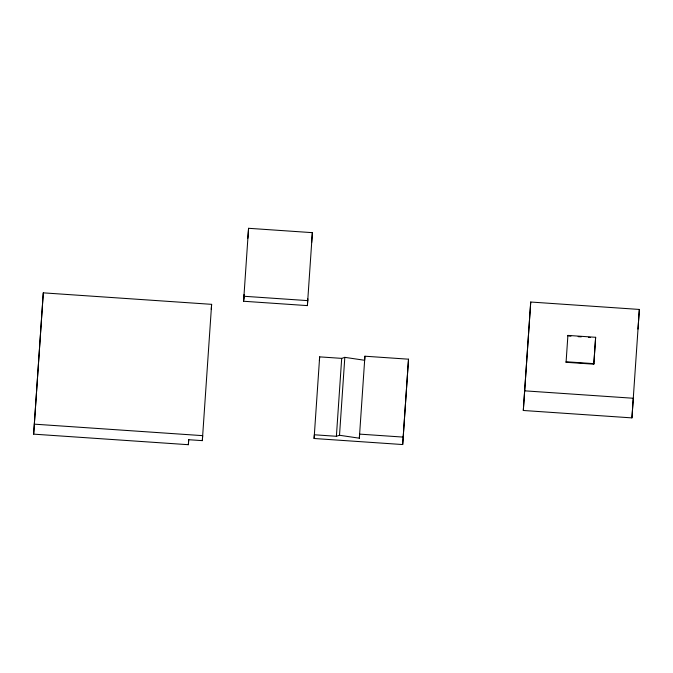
<?xml version="1.0" encoding="UTF-8"?>
<svg xmlns="http://www.w3.org/2000/svg" width="673" height="673" viewBox="0 0 673 673"><rect width="100%" height="100%" fill="white"/><g stroke="black" fill="none" stroke-linecap="round" stroke-linejoin="round"><path stroke-width="1.01" d="M33.65 434.144L43.291 292.848L211.625 304.339L202.329 440.638L188.709 439.713L188.364 444.702L33.65 434.144L43.291 292.848M188.364 444.702L188.718 439.494M243.592 301.252L248.564 228.298L312.365 232.656L307.384 305.609L243.592 301.252L243.937 296.263L307.738 300.621M314.098 438.502L319.658 356.867L341.691 358.373L344.82 357.346L364.64 360.282L364.926 356.21L408.511 359.189L402.69 444.55L314.098 438.502L314.358 434.783L336.391 436.289L339.512 435.263L359.34 438.199L359.626 434.119L403.211 437.097M336.391 436.289L341.691 358.373M339.512 435.263L344.82 357.346M359.34 438.199L364.926 356.21M402.69 444.55L408.511 359.189M523.308 410.48L530.728 302.026L639.35 309.445L631.93 417.891L523.308 410.48L530.728 302.026M566.069 362.293L567.903 335.406L595.639 337.299L593.847 363.647L593.813 364.186L566.069 362.293L566.111 361.754L593.847 363.647M593.813 364.186L595.639 337.299M211.272 309.328L211.625 304.339M202.329 440.638L202.682 435.65L34.348 424.158M243.702 299.493L244.047 294.505M247.866 238.276L248.564 228.298M311.666 242.633L312.365 232.656M307.384 305.609L307.847 298.862M319.397 360.593L319.658 356.867M567.869 335.936L567.903 335.406M637.979 329.089L639.35 309.445M631.93 417.891L633.301 398.256L524.679 390.836M568.895 336.012L570.948 336.147M578.141 336.643L581.22 336.853M588.412 337.341L590.465 337.484"/></g></svg>
